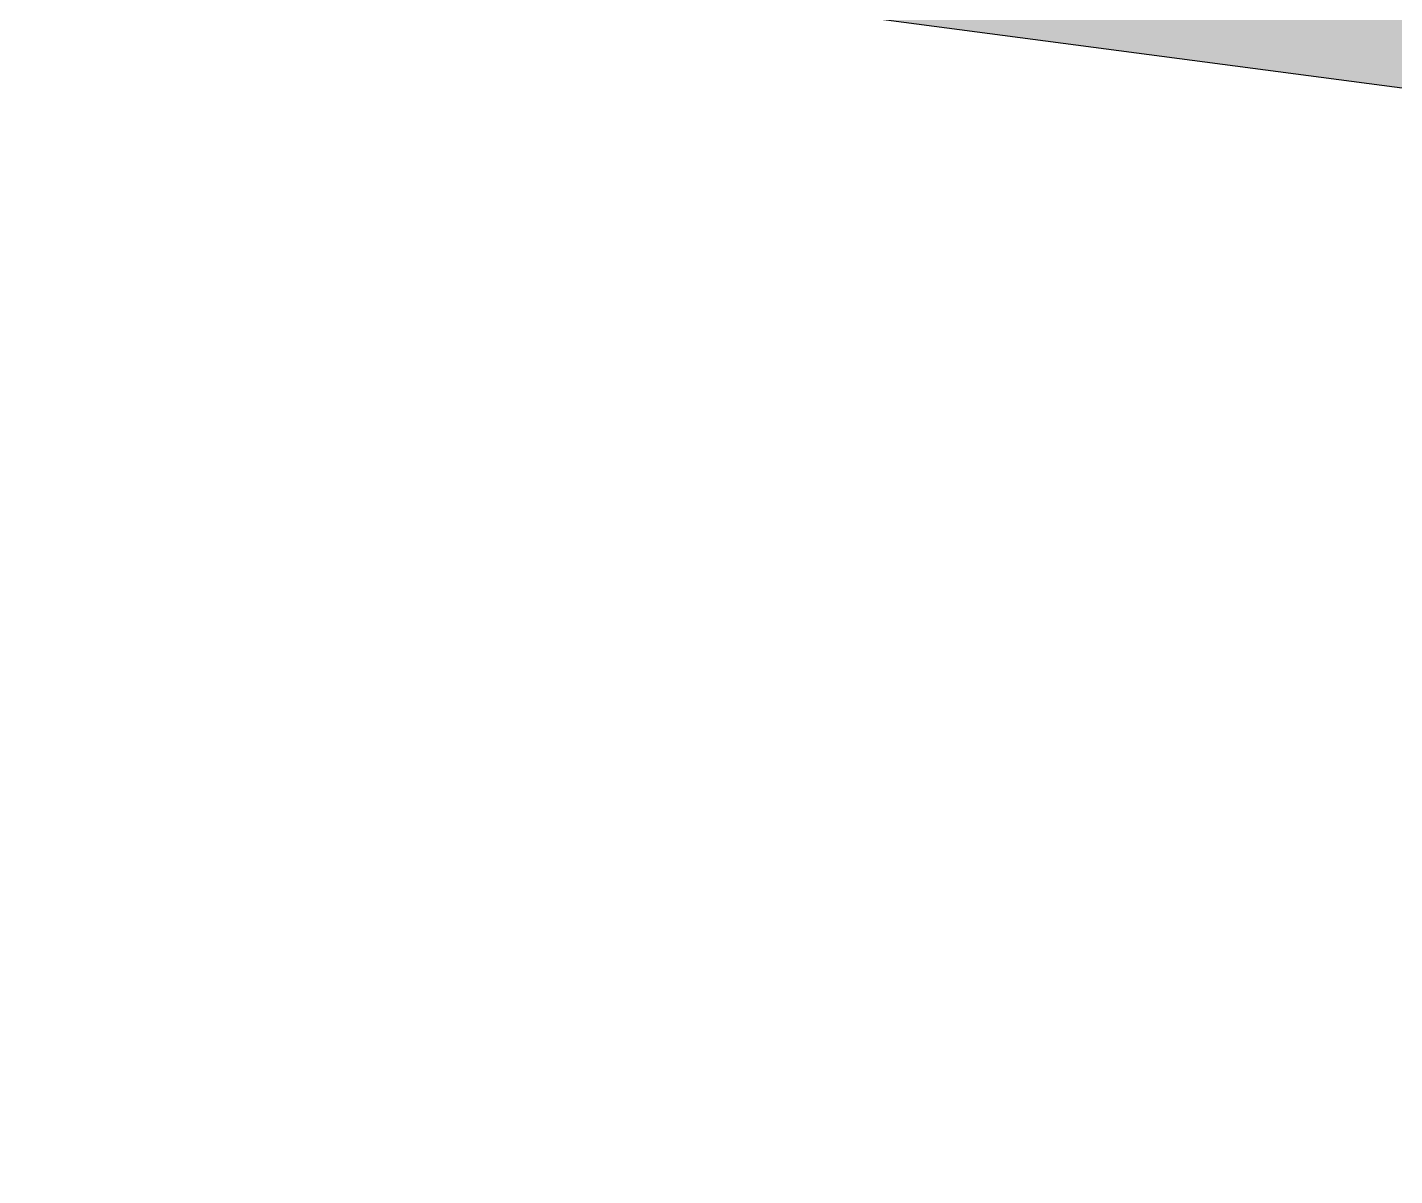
# Model space of a CAD drawing. Header units: millimetres. Extents: x -176651 to 424033, y -469666 to 486614.
# Drawn here: x 10018 to 10712, y 99755 to 100338 of the extents above; entities that cross this region are included whole.
import ezdxf

# ---------------------------------------------------------------- set-up
doc = ezdxf.new("R2010")
doc.units = ezdxf.units.MM
doc.layers.add('1625_East Villa$0$ad-Elevation 10', color=8, linetype='Continuous')
doc.layers.add('1625_East Villa$0$ad-Verandah', color=8, linetype='Continuous')

# ---------------------------------------------------------------- blocks, each defined once
blk = doc.blocks.new('1625_East Villa$0$zw$959F')
at = {"transparency": 33554559}
h = blk.add_hatch(dxfattribs=at)
h.set_pattern_fill('GRASS', color=74, angle=180)
h.set_pattern_definition([(270, (2430, -10400), (17.960512, -17.960512), [4.7625, -31.158524]), (225, (2430, -10400), (17.96051, -17.96051), [4.7625, -20.6375]), (315, (2430, -10400), (17.96051, 17.96051), [4.7625, -20.6375])])
h.paths.add_polyline_path([(2430, -16565), (-2485, -16565), (-2485, -15665), (1530, -15665), (1530, -10475), (2430, -10475)])
h = blk.add_hatch(color=256, dxfattribs=at)
h.dxf.hatch_style = 1
h.set_gradient(color1=(153, 204, 0), color2=(63, 127, 0), tint=1, name='INVSPHERICAL')
h.paths.add_polyline_path([(2430, -16565), (-2485, -16565), (-2485, -15665), (1530, -15665), (1530, -10475), (2430, -10475)])
at = {"layer": '1625_East Villa$0$ad-Elevation 10'}
blk.add_lwpolyline([(2430, -16565), (-2485, -16565), (-2485, -15665), (1530, -15665), (1530, -10475), (2430, -10475)], close=True, dxfattribs=at)
blk = doc.blocks.new('1625_East Villa')
at = {"layer": '1625_East Villa$0$ad-Verandah'}
blk.add_blockref('1625_East Villa$0$zw$959F', (12120, 13620), dxfattribs=at)
blk = doc.blocks.new("All Plot's Villa Plans")
at = {"ltscale": 5, "rotation": 352.4703876422526}
blk.add_blockref('1625_East Villa', (851.96, 104581.7), dxfattribs=at)

msp = doc.modelspace()

# ---------------------------------------------------------------- block references
at = {"ltscale": 5}
msp.add_blockref("All Plot's Villa Plans", (0, 0), dxfattribs=at)

doc.saveas('drawing.dxf')
